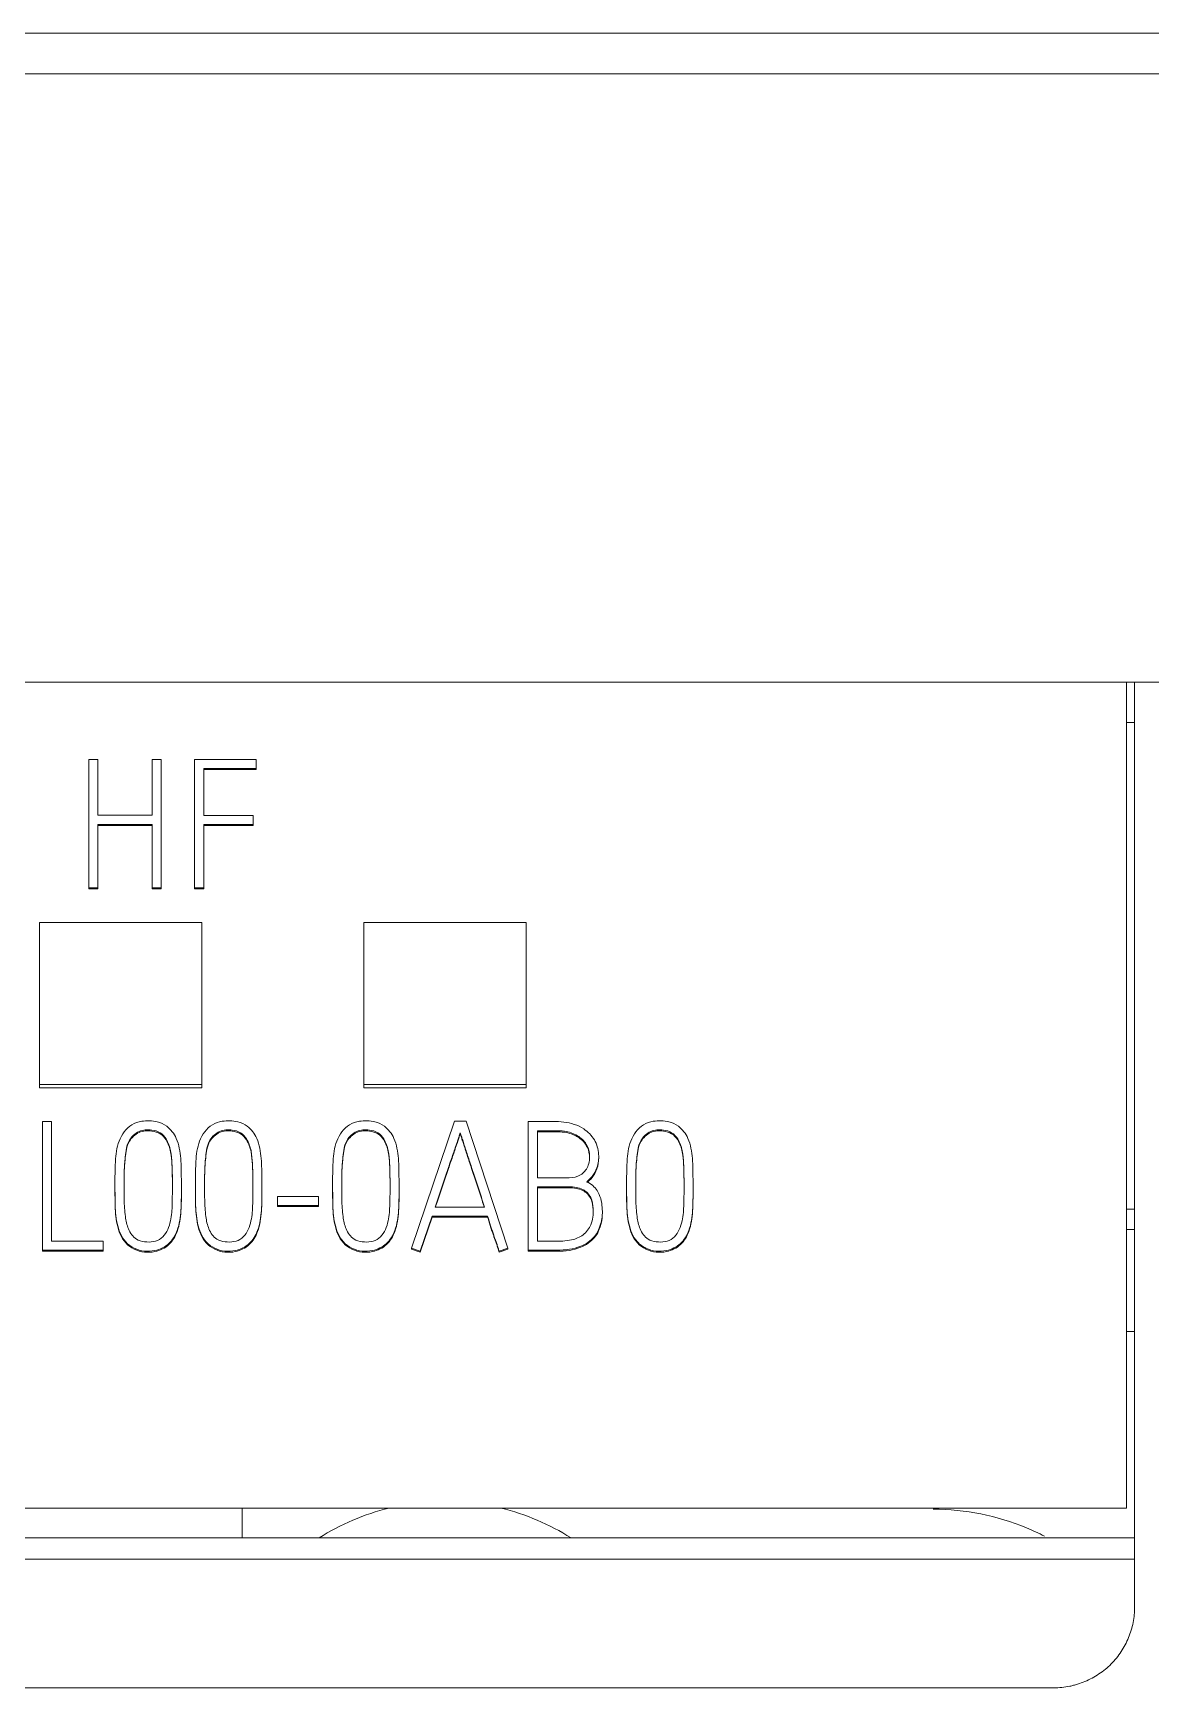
# Model space of a CAD drawing. Header units: millimetres. Extents: x 1359 to 3577, y 1336 to 3557.
# Drawn here: x 2592.69 to 2606.47, y 3041.16 to 3061.56 of the extents above; entities that cross this region are included whole.
import ezdxf

# ---------------------------------------------------------------- set-up
doc = ezdxf.new("R2010")
doc.units = ezdxf.units.MM
doc.layers.add('000-PI-Oprema', color=30, linetype='Continuous', lineweight=5)
doc.layers.add('002-PI-Kabelska kanalica', color=150, linetype='Continuous')

msp = doc.modelspace()

# ---------------------------------------------------------------- linework, layer by layer
at = {"layer": '000-PI-Oprema', "color": 0, "linetype": 'ByBlock', "lineweight": 0}
for p, q in [((2606.171, 3053.556), (2581.371, 3053.556)), ((2606.171, 3053.556), (2606.271, 3053.556)), ((2606.171, 3043.373), (2606.171, 3053.556)), ((2611.171, 3053.556), (2606.271, 3053.556)), ((2606.271, 3053.056), (2606.171, 3053.056)), ((2593.378, 3052.601), (2593.378, 3051.018)), ((2593.489, 3052.601), (2593.378, 3052.601)), ((2593.489, 3051.914), (2593.489, 3052.601)), ((2594.272, 3052.601), (2594.159, 3052.601)), ((2594.159, 3052.601), (2594.159, 3051.914)), ((2594.272, 3051.018), (2594.272, 3052.601)), ((2594.683, 3052.603), (2594.683, 3051.02)), ((2595.444, 3052.603), (2594.683, 3052.603)), ((2594.796, 3051.909), (2594.796, 3052.49)), ((2594.796, 3052.49), (2595.444, 3052.49)), ((2594.796, 3052.478), (2595.444, 3052.478)), ((2595.444, 3052.49), (2595.444, 3052.603)), ((2595.444, 3052.49), (2595.444, 3052.478)), ((2594.159, 3051.914), (2593.489, 3051.914)), ((2595.404, 3051.909), (2594.796, 3051.909)), ((2595.404, 3051.799), (2595.404, 3051.909)), ((2593.489, 3051.018), (2593.489, 3051.802)), ((2593.489, 3051.802), (2594.159, 3051.802)), ((2593.489, 3051.789), (2594.159, 3051.789)), ((2594.159, 3051.802), (2594.159, 3051.018)), ((2594.796, 3051.02), (2594.796, 3051.799)), ((2594.796, 3051.799), (2595.404, 3051.799)), ((2594.796, 3051.787), (2595.404, 3051.787)), ((2595.404, 3051.799), (2595.404, 3051.787)), ((2593.378, 3051.018), (2593.489, 3051.018)), ((2593.378, 3051.018), (2593.378, 3051.005)), ((2593.378, 3051.005), (2593.489, 3051.005)), ((2593.489, 3051.018), (2593.489, 3051.005)), ((2594.159, 3051.018), (2594.159, 3051.005)), ((2594.159, 3051.018), (2594.272, 3051.018)), ((2594.159, 3051.005), (2594.272, 3051.005)), ((2594.272, 3051.018), (2594.272, 3051.005)), ((2594.683, 3051.02), (2594.796, 3051.02)), ((2594.683, 3051.02), (2594.683, 3051.007)), ((2594.683, 3051.007), (2594.796, 3051.007)), ((2594.796, 3051.02), (2594.796, 3051.007)), ((2592.771, 3050.592), (2592.771, 3048.593)), ((2594.771, 3050.592), (2592.771, 3050.592)), ((2594.771, 3048.593), (2594.771, 3050.592)), ((2596.771, 3050.592), (2596.771, 3048.593)), ((2598.771, 3050.592), (2596.771, 3050.592)), ((2598.771, 3048.593), (2598.771, 3050.592)), ((2592.771, 3048.593), (2592.771, 3048.555)), ((2592.771, 3048.593), (2594.771, 3048.593)), ((2594.771, 3048.593), (2594.771, 3048.555)), ((2596.771, 3048.593), (2596.771, 3048.555)), ((2596.771, 3048.593), (2598.771, 3048.593)), ((2598.771, 3048.593), (2598.771, 3048.555)), ((2592.771, 3048.555), (2594.771, 3048.555)), ((2596.771, 3048.555), (2598.771, 3048.555)), ((2592.808, 3048.137), (2592.808, 3046.552)), ((2592.921, 3048.137), (2592.808, 3048.137)), ((2592.921, 3046.664), (2592.921, 3048.137)), ((2597.887, 3048.141), (2597.357, 3046.576)), ((2598.029, 3048.141), (2597.887, 3048.141)), ((2597.958, 3048.001), (2597.958, 3047.988)), ((2598.546, 3046.576), (2598.029, 3048.141)), ((2598.797, 3046.552), (2598.797, 3048.137)), ((2598.91, 3048.025), (2598.91, 3047.444)), ((2599.665, 3047.689), (2599.665, 3047.709)), ((2593.702, 3047.403), (2593.702, 3047.39)), ((2594.521, 3047.359), (2594.521, 3047.372)), ((2594.694, 3047.403), (2594.694, 3047.39)), ((2595.513, 3047.359), (2595.513, 3047.372)), ((2596.385, 3047.403), (2596.385, 3047.39)), ((2597.204, 3047.359), (2597.204, 3047.372)), ((2600.008, 3047.403), (2600.008, 3047.39)), ((2600.828, 3047.359), (2600.828, 3047.372)), ((2595.704, 3047.215), (2595.704, 3047.102)), ((2596.21, 3047.215), (2595.704, 3047.215)), ((2596.21, 3047.102), (2596.21, 3047.215)), ((2598.91, 3047.334), (2598.91, 3046.662)), ((2595.704, 3047.102), (2595.704, 3047.09)), ((2595.704, 3047.102), (2596.21, 3047.102)), ((2595.704, 3047.09), (2596.21, 3047.09)), ((2596.21, 3047.102), (2596.21, 3047.09)), ((2597.463, 3046.541), (2597.61, 3046.97)), ((2597.463, 3046.528), (2597.61, 3046.958)), ((2597.61, 3046.97), (2597.61, 3046.958)), ((2597.61, 3046.97), (2598.296, 3046.97)), ((2597.61, 3046.958), (2598.296, 3046.958)), ((2598.258, 3047.083), (2597.648, 3047.083)), ((2598.296, 3046.97), (2598.296, 3046.958)), ((2599.71, 3047.017), (2599.71, 3047.029)), ((2606.171, 3047.056), (2606.271, 3047.056)), ((2606.171, 3046.806), (2606.271, 3046.806)), ((2592.808, 3046.552), (2592.808, 3046.539)), ((2592.808, 3046.552), (2593.555, 3046.552)), ((2592.808, 3046.539), (2593.555, 3046.539)), ((2593.555, 3046.664), (2592.921, 3046.664)), ((2593.555, 3046.552), (2593.555, 3046.664)), ((2593.555, 3046.552), (2593.555, 3046.539)), ((2597.357, 3046.576), (2597.357, 3046.564)), ((2597.357, 3046.576), (2597.463, 3046.541)), ((2597.357, 3046.564), (2597.463, 3046.528)), ((2597.463, 3046.541), (2597.463, 3046.528)), ((2598.438, 3046.541), (2598.546, 3046.576)), ((2598.438, 3046.528), (2598.546, 3046.564)), ((2598.438, 3046.541), (2598.438, 3046.528)), ((2598.546, 3046.576), (2598.546, 3046.564)), ((2598.797, 3046.552), (2598.797, 3046.539)), ((2606.171, 3045.551), (2606.271, 3045.551)), ((2606.171, 3043.373), (2581.371, 3043.373)), ((2595.271, 3043.373), (2595.271, 3043.005)), ((2606.271, 3043.005), (2581.271, 3043.005)), ((2606.271, 3042.742), (2581.271, 3042.742)), ((2582.271, 3041.156), (2605.271, 3041.156)), ((2605.275, 3041.156), (2605.275, 3041.156))]:
    msp.add_line(p, q, dxfattribs=at)
for start, end in [(103.753, 122.3801), (57.6199, 76.247)]:
    msp.add_arc((2597.771, 3040.556), 2.9, start, end, dxfattribs=at)
for points, knots in [([(2606.271, 3042.742), (2606.271, 3045.263), (2606.271, 3048.868), (2606.271, 3052.471), (2606.271, 3053.556)], [0, 0, 0, 0, 0.698854, 1, 1, 1, 1]), ([(2594.032, 3048.141), (2593.989, 3048.134), (2593.865, 3048.093), (2593.731, 3047.901), (2593.699, 3047.603), (2593.703, 3047.307), (2593.702, 3047.052), (2593.732, 3046.842), (2593.792, 3046.677), (2593.973, 3046.542), (2594.176, 3046.524), (2594.38, 3046.619), (2594.49, 3046.812), (2594.521, 3047.046), (2594.52, 3047.3), (2594.521, 3047.555), (2594.51, 3047.767), (2594.457, 3047.953), (2594.365, 3048.079), (2594.206, 3048.151), (2594.095, 3048.153), (2594.032, 3048.141)], [0, 0, 0, 0, 0.03125, 0.09375, 0.15625, 0.25, 0.3125, 0.34375, 0.40625, 0.4375, 0.5, 0.546875, 0.59375, 0.65625, 0.71875, 0.78125, 0.84375, 0.875, 0.921875, 0.953125, 1, 1, 1, 1]), ([(2594.258, 3048.001), (2594.228, 3048.019), (2594.139, 3048.042), (2593.993, 3048.034), (2593.851, 3047.9), (2593.826, 3047.701), (2593.813, 3047.495), (2593.816, 3047.317), (2593.815, 3047.142), (2593.824, 3046.984), (2593.858, 3046.811), (2593.942, 3046.686), (2594.102, 3046.641), (2594.293, 3046.668), (2594.395, 3046.889), (2594.41, 3047.126), (2594.41, 3047.374), (2594.408, 3047.602), (2594.393, 3047.777), (2594.349, 3047.913), (2594.288, 3047.982), (2594.258, 3048.001)], [0, 0, 0, 0, 0.03125, 0.078125, 0.125, 0.1875, 0.25, 0.3125, 0.34375, 0.40625, 0.453125, 0.5, 0.53125, 0.59375, 0.65625, 0.71875, 0.8125, 0.875, 0.921875, 0.96875, 1, 1, 1, 1]), ([(2594.258, 3047.988), (2594.228, 3048.006), (2594.139, 3048.029), (2593.993, 3048.021), (2593.851, 3047.887), (2593.826, 3047.688), (2593.815, 3047.525), (2593.815, 3047.428), (2593.815, 3047.401)], [0, 0, 0, 0, 0.114194, 0.285486, 0.456777, 0.685166, 0.913555, 1, 1, 1, 1]), ([(2594.41, 3047.314), (2594.41, 3047.341), (2594.41, 3047.439), (2594.408, 3047.589), (2594.393, 3047.765), (2594.349, 3047.901), (2594.288, 3047.97), (2594.258, 3047.988)], [0, 0, 0, 0, 0.115044, 0.410029, 0.631268, 0.852507, 1, 1, 1, 1]), ([(2595.024, 3048.141), (2594.981, 3048.134), (2594.857, 3048.093), (2594.723, 3047.901), (2594.691, 3047.603), (2594.695, 3047.307), (2594.694, 3047.052), (2594.724, 3046.842), (2594.784, 3046.677), (2594.965, 3046.542), (2595.168, 3046.524), (2595.371, 3046.619), (2595.482, 3046.812), (2595.513, 3047.046), (2595.512, 3047.3), (2595.513, 3047.555), (2595.502, 3047.767), (2595.449, 3047.953), (2595.357, 3048.079), (2595.198, 3048.151), (2595.087, 3048.153), (2595.024, 3048.141)], [0, 0, 0, 0, 0.03125, 0.09375, 0.15625, 0.25, 0.3125, 0.34375, 0.40625, 0.4375, 0.5, 0.546875, 0.59375, 0.65625, 0.71875, 0.78125, 0.84375, 0.875, 0.921875, 0.953125, 1, 1, 1, 1]), ([(2595.25, 3048.001), (2595.22, 3048.019), (2595.131, 3048.042), (2594.985, 3048.034), (2594.843, 3047.9), (2594.818, 3047.701), (2594.805, 3047.495), (2594.808, 3047.317), (2594.807, 3047.142), (2594.816, 3046.984), (2594.85, 3046.811), (2594.934, 3046.686), (2595.094, 3046.641), (2595.285, 3046.668), (2595.387, 3046.889), (2595.402, 3047.126), (2595.402, 3047.374), (2595.4, 3047.602), (2595.385, 3047.777), (2595.341, 3047.913), (2595.28, 3047.982), (2595.25, 3048.001)], [0, 0, 0, 0, 0.03125, 0.078125, 0.125, 0.1875, 0.25, 0.3125, 0.34375, 0.40625, 0.453125, 0.5, 0.53125, 0.59375, 0.65625, 0.71875, 0.8125, 0.875, 0.921875, 0.96875, 1, 1, 1, 1]), ([(2595.25, 3047.988), (2595.22, 3048.006), (2595.131, 3048.029), (2594.985, 3048.021), (2594.843, 3047.887), (2594.818, 3047.688), (2594.807, 3047.525), (2594.807, 3047.428), (2594.807, 3047.401)], [0, 0, 0, 0, 0.114194, 0.285486, 0.456777, 0.685166, 0.913555, 1, 1, 1, 1]), ([(2595.402, 3047.314), (2595.402, 3047.341), (2595.401, 3047.439), (2595.4, 3047.589), (2595.385, 3047.765), (2595.341, 3047.901), (2595.28, 3047.97), (2595.25, 3047.988)], [0, 0, 0, 0, 0.115044, 0.410029, 0.631268, 0.852507, 1, 1, 1, 1]), ([(2596.715, 3048.141), (2596.672, 3048.134), (2596.548, 3048.093), (2596.414, 3047.901), (2596.382, 3047.603), (2596.386, 3047.307), (2596.385, 3047.052), (2596.415, 3046.842), (2596.475, 3046.677), (2596.656, 3046.542), (2596.859, 3046.524), (2597.062, 3046.619), (2597.173, 3046.812), (2597.204, 3047.046), (2597.203, 3047.3), (2597.204, 3047.555), (2597.193, 3047.767), (2597.14, 3047.953), (2597.048, 3048.079), (2596.889, 3048.151), (2596.778, 3048.153), (2596.715, 3048.141)], [0, 0, 0, 0, 0.03125, 0.09375, 0.15625, 0.25, 0.3125, 0.34375, 0.40625, 0.4375, 0.5, 0.546875, 0.59375, 0.65625, 0.71875, 0.78125, 0.84375, 0.875, 0.921875, 0.953125, 1, 1, 1, 1]), ([(2596.941, 3048.001), (2596.911, 3048.019), (2596.822, 3048.042), (2596.676, 3048.034), (2596.534, 3047.9), (2596.509, 3047.701), (2596.496, 3047.495), (2596.499, 3047.317), (2596.498, 3047.142), (2596.507, 3046.984), (2596.541, 3046.811), (2596.625, 3046.686), (2596.785, 3046.641), (2596.976, 3046.668), (2597.078, 3046.889), (2597.093, 3047.126), (2597.093, 3047.374), (2597.091, 3047.602), (2597.076, 3047.777), (2597.032, 3047.913), (2596.971, 3047.982), (2596.941, 3048.001)], [0, 0, 0, 0, 0.03125, 0.078125, 0.125, 0.1875, 0.25, 0.3125, 0.34375, 0.40625, 0.453125, 0.5, 0.53125, 0.59375, 0.65625, 0.71875, 0.8125, 0.875, 0.921875, 0.96875, 1, 1, 1, 1]), ([(2596.941, 3047.988), (2596.911, 3048.006), (2596.822, 3048.029), (2596.676, 3048.021), (2596.534, 3047.887), (2596.509, 3047.688), (2596.498, 3047.525), (2596.498, 3047.428), (2596.498, 3047.401)], [0, 0, 0, 0, 0.114194, 0.285486, 0.456777, 0.685166, 0.913555, 1, 1, 1, 1]), ([(2597.093, 3047.314), (2597.093, 3047.341), (2597.092, 3047.439), (2597.091, 3047.589), (2597.076, 3047.765), (2597.032, 3047.901), (2596.971, 3047.97), (2596.941, 3047.988)], [0, 0, 0, 0, 0.115044, 0.410029, 0.631268, 0.852507, 1, 1, 1, 1]), ([(2597.648, 3047.083), (2597.658, 3047.115), (2597.68, 3047.181), (2597.714, 3047.279), (2597.747, 3047.378), (2597.78, 3047.475), (2597.812, 3047.568), (2597.842, 3047.656), (2597.87, 3047.738), (2597.895, 3047.812), (2597.917, 3047.877), (2597.935, 3047.931), (2597.948, 3047.97), (2597.955, 3047.992), (2597.958, 3048.001)], [0, 0, 0, 0, 0.106118, 0.213594, 0.322428, 0.429305, 0.530911, 0.627246, 0.716632, 0.797389, 0.869519, 0.929228, 0.972722, 1, 1, 1, 1]), ([(2597.652, 3047.083), (2597.661, 3047.111), (2597.682, 3047.172), (2597.714, 3047.267), (2597.747, 3047.365), (2597.78, 3047.462), (2597.812, 3047.556), (2597.842, 3047.643), (2597.87, 3047.725), (2597.895, 3047.799), (2597.917, 3047.864), (2597.935, 3047.918), (2597.948, 3047.958), (2597.955, 3047.979), (2597.958, 3047.988)], [0, 0, 0, 0, 0.09357, 0.202554, 0.312916, 0.421294, 0.524326, 0.622014, 0.712654, 0.794544, 0.867687, 0.928234, 0.972339, 1, 1, 1, 1]), ([(2597.958, 3048.001), (2597.961, 3047.992), (2597.968, 3047.971), (2597.981, 3047.931), (2597.998, 3047.877), (2598.019, 3047.812), (2598.043, 3047.738), (2598.07, 3047.656), (2598.099, 3047.568), (2598.129, 3047.475), (2598.161, 3047.378), (2598.194, 3047.279), (2598.226, 3047.181), (2598.247, 3047.115), (2598.258, 3047.083)], [0, 0, 0, 0, 0.027336, 0.070868, 0.130595, 0.202708, 0.283396, 0.372662, 0.4689, 0.570509, 0.677489, 0.786433, 0.893936, 1, 1, 1, 1]), ([(2597.958, 3047.988), (2597.961, 3047.979), (2597.968, 3047.958), (2597.981, 3047.918), (2597.998, 3047.864), (2598.019, 3047.799), (2598.043, 3047.725), (2598.07, 3047.643), (2598.099, 3047.556), (2598.129, 3047.462), (2598.161, 3047.365), (2598.194, 3047.267), (2598.225, 3047.172), (2598.245, 3047.111), (2598.254, 3047.083)], [0, 0, 0, 0, 0.02772, 0.071862, 0.132428, 0.205553, 0.287375, 0.377893, 0.475483, 0.578518, 0.686999, 0.797473, 0.906485, 1, 1, 1, 1]), ([(2598.797, 3048.137), (2598.856, 3048.137), (2599.002, 3048.135), (2599.235, 3048.148), (2599.47, 3048.076), (2599.625, 3047.921), (2599.675, 3047.741), (2599.657, 3047.579), (2599.594, 3047.464), (2599.543, 3047.416), (2599.518, 3047.397)], [0, 0, 0, 0, 0.121799, 0.300471, 0.478612, 0.608153, 0.736749, 0.853072, 0.938599, 1, 1, 1, 1]), ([(2598.91, 3047.444), (2598.958, 3047.444), (2599.044, 3047.443), (2599.174, 3047.445), (2599.303, 3047.439), (2599.447, 3047.462), (2599.546, 3047.586), (2599.561, 3047.729), (2599.518, 3047.872), (2599.402, 3047.977), (2599.229, 3048.032), (2599.061, 3048.023), (2598.951, 3048.025), (2598.91, 3048.025)], [0, 0, 0, 0, 0.089881, 0.159215, 0.241238, 0.333496, 0.41712, 0.515535, 0.593949, 0.688978, 0.794399, 0.924872, 1, 1, 1, 1]), ([(2599.552, 3047.688), (2599.552, 3047.7), (2599.549, 3047.755), (2599.518, 3047.859), (2599.402, 3047.964), (2599.229, 3048.019), (2599.061, 3048.01), (2598.951, 3048.012), (2598.91, 3048.012)], [0, 0, 0, 0, 0.046506, 0.200835, 0.387866, 0.595348, 0.852137, 1, 1, 1, 1]), ([(2600.338, 3048.141), (2600.296, 3048.134), (2600.172, 3048.093), (2600.038, 3047.901), (2600.006, 3047.603), (2600.01, 3047.307), (2600.009, 3047.052), (2600.038, 3046.842), (2600.099, 3046.677), (2600.28, 3046.542), (2600.483, 3046.524), (2600.686, 3046.619), (2600.797, 3046.812), (2600.828, 3047.046), (2600.827, 3047.3), (2600.828, 3047.555), (2600.816, 3047.767), (2600.764, 3047.953), (2600.672, 3048.079), (2600.512, 3048.151), (2600.402, 3048.153), (2600.338, 3048.141)], [0, 0, 0, 0, 0.03125, 0.09375, 0.15625, 0.25, 0.3125, 0.34375, 0.40625, 0.4375, 0.5, 0.546875, 0.59375, 0.65625, 0.71875, 0.78125, 0.84375, 0.875, 0.921875, 0.953125, 1, 1, 1, 1]), ([(2600.564, 3048.001), (2600.534, 3048.019), (2600.446, 3048.042), (2600.3, 3048.034), (2600.158, 3047.9), (2600.133, 3047.701), (2600.119, 3047.495), (2600.122, 3047.317), (2600.122, 3047.142), (2600.131, 3046.984), (2600.165, 3046.811), (2600.249, 3046.686), (2600.409, 3046.641), (2600.6, 3046.668), (2600.701, 3046.889), (2600.717, 3047.126), (2600.717, 3047.374), (2600.715, 3047.602), (2600.7, 3047.777), (2600.656, 3047.913), (2600.594, 3047.982), (2600.564, 3048.001)], [0, 0, 0, 0, 0.03125, 0.078125, 0.125, 0.1875, 0.25, 0.3125, 0.34375, 0.40625, 0.453125, 0.5, 0.53125, 0.59375, 0.65625, 0.71875, 0.8125, 0.875, 0.921875, 0.96875, 1, 1, 1, 1]), ([(2600.564, 3047.988), (2600.534, 3048.006), (2600.446, 3048.029), (2600.3, 3048.021), (2600.158, 3047.887), (2600.133, 3047.688), (2600.122, 3047.525), (2600.121, 3047.428), (2600.121, 3047.401)], [0, 0, 0, 0, 0.114194, 0.285486, 0.456777, 0.685166, 0.913555, 1, 1, 1, 1]), ([(2600.717, 3047.314), (2600.717, 3047.341), (2600.716, 3047.439), (2600.715, 3047.589), (2600.7, 3047.765), (2600.656, 3047.901), (2600.594, 3047.97), (2600.564, 3047.988)], [0, 0, 0, 0, 0.115044, 0.410029, 0.631268, 0.852507, 1, 1, 1, 1]), ([(2599.665, 3047.691), (2599.665, 3047.645), (2599.652, 3047.557), (2599.594, 3047.452), (2599.543, 3047.403), (2599.518, 3047.385)], [0, 0, 0, 0, 0.39415, 0.746816, 1, 1, 1, 1]), ([(2593.702, 3047.39), (2593.702, 3047.344), (2593.703, 3047.213), (2593.702, 3047.039), (2593.732, 3046.829), (2593.792, 3046.664), (2593.973, 3046.53), (2594.176, 3046.511), (2594.38, 3046.606), (2594.49, 3046.8), (2594.521, 3047.033), (2594.521, 3047.227), (2594.521, 3047.336), (2594.521, 3047.359)], [0, 0, 0, 0, 0.065476, 0.18556, 0.245602, 0.365686, 0.425728, 0.545812, 0.635875, 0.725938, 0.846022, 0.966106, 1, 1, 1, 1]), ([(2594.694, 3047.39), (2594.694, 3047.344), (2594.695, 3047.213), (2594.694, 3047.039), (2594.724, 3046.829), (2594.784, 3046.664), (2594.965, 3046.53), (2595.168, 3046.511), (2595.371, 3046.606), (2595.482, 3046.8), (2595.513, 3047.033), (2595.513, 3047.227), (2595.513, 3047.336), (2595.513, 3047.359)], [0, 0, 0, 0, 0.065476, 0.18556, 0.245602, 0.365686, 0.425728, 0.545812, 0.635875, 0.725938, 0.846022, 0.966106, 1, 1, 1, 1]), ([(2596.385, 3047.39), (2596.385, 3047.344), (2596.386, 3047.213), (2596.385, 3047.039), (2596.415, 3046.829), (2596.475, 3046.664), (2596.656, 3046.53), (2596.859, 3046.511), (2597.062, 3046.606), (2597.173, 3046.8), (2597.204, 3047.033), (2597.204, 3047.227), (2597.204, 3047.336), (2597.204, 3047.359)], [0, 0, 0, 0, 0.065476, 0.18556, 0.245602, 0.365686, 0.425728, 0.545812, 0.635875, 0.725938, 0.846022, 0.966106, 1, 1, 1, 1]), ([(2599.518, 3047.397), (2599.572, 3047.368), (2599.67, 3047.286), (2599.718, 3047.088), (2599.704, 3046.891), (2599.625, 3046.704), (2599.465, 3046.6), (2599.3, 3046.557), (2599.14, 3046.551), (2598.971, 3046.553), (2598.855, 3046.552), (2598.797, 3046.552)], [0, 0, 0, 0, 0.103943, 0.238103, 0.352261, 0.47238, 0.599265, 0.688206, 0.785795, 0.892897, 1, 1, 1, 1]), ([(2600.008, 3047.39), (2600.008, 3047.344), (2600.009, 3047.213), (2600.009, 3047.039), (2600.038, 3046.829), (2600.099, 3046.664), (2600.28, 3046.53), (2600.483, 3046.511), (2600.686, 3046.606), (2600.797, 3046.8), (2600.828, 3047.033), (2600.827, 3047.227), (2600.828, 3047.336), (2600.828, 3047.359)], [0, 0, 0, 0, 0.065476, 0.18556, 0.245602, 0.365686, 0.425728, 0.545812, 0.635875, 0.725938, 0.846022, 0.966106, 1, 1, 1, 1]), ([(2598.91, 3046.662), (2598.949, 3046.662), (2599.053, 3046.663), (2599.194, 3046.661), (2599.346, 3046.677), (2599.481, 3046.731), (2599.59, 3046.873), (2599.602, 3047.043), (2599.581, 3047.204), (2599.467, 3047.325), (2599.29, 3047.337), (2599.105, 3047.333), (2598.975, 3047.334), (2598.91, 3047.334)], [0, 0, 0, 0, 0.066156, 0.175169, 0.23737, 0.32413, 0.412445, 0.52466, 0.605148, 0.683631, 0.78156, 0.89078, 1, 1, 1, 1]), ([(2599.596, 3047.014), (2599.596, 3047.025), (2599.595, 3047.085), (2599.581, 3047.192), (2599.467, 3047.312), (2599.29, 3047.324), (2599.105, 3047.32), (2598.975, 3047.321), (2598.91, 3047.321)], [0, 0, 0, 0, 0.039686, 0.202294, 0.36085, 0.558693, 0.779347, 1, 1, 1, 1]), ([(2598.296, 3046.97), (2598.302, 3046.95), (2598.314, 3046.912), (2598.332, 3046.855), (2598.349, 3046.802), (2598.366, 3046.753), (2598.381, 3046.708), (2598.396, 3046.665), (2598.411, 3046.623), (2598.425, 3046.581), (2598.433, 3046.554), (2598.438, 3046.541)], [0, 0, 0, 0, 0.138948, 0.27018, 0.393699, 0.508312, 0.612826, 0.707241, 0.810993, 0.908573, 1, 1, 1, 1]), ([(2598.296, 3046.958), (2598.302, 3046.938), (2598.314, 3046.899), (2598.332, 3046.842), (2598.349, 3046.789), (2598.366, 3046.74), (2598.381, 3046.696), (2598.396, 3046.653), (2598.411, 3046.611), (2598.425, 3046.569), (2598.433, 3046.542), (2598.438, 3046.528)], [0, 0, 0, 0, 0.138948, 0.27018, 0.393699, 0.508312, 0.612826, 0.707241, 0.810993, 0.908573, 1, 1, 1, 1]), ([(2599.71, 3047.018), (2599.71, 3046.972), (2599.698, 3046.863), (2599.625, 3046.691), (2599.465, 3046.588), (2599.3, 3046.544), (2599.14, 3046.538), (2598.971, 3046.54), (2598.855, 3046.539), (2598.797, 3046.539)], [0, 0, 0, 0, 0.115677, 0.279669, 0.452899, 0.574324, 0.707557, 0.853779, 1, 1, 1, 1]), ([(2605.159, 3043.027), (2605.087, 3043.064), (2604.655, 3043.263), (2604.182, 3043.36), (2603.789, 3043.36), (2603.789, 3043.36), (2603.789, 3043.36)], [0, 0, 0, 0, 0.171752, 1, 1, 1, 1, 1, 1]), ([(2606.271, 3042.156), (2606.271, 3042.349), (2606.271, 3042.544), (2606.271, 3042.74), (2606.271, 3042.742)], [0, 0, 0, 0, 0.989298, 1, 1, 1, 1]), ([(2606.271, 3042.156), (2606.271, 3042.091), (2606.265, 3042.026), (2606.246, 3041.931), (2606.238, 3041.899), (2606.219, 3041.837), (2606.208, 3041.806), (2606.171, 3041.715), (2606.14, 3041.658), (2606.087, 3041.577), (2606.068, 3041.55), (2606.026, 3041.499), (2606.004, 3041.475), (2605.936, 3041.405), (2605.886, 3041.364), (2605.804, 3041.31), (2605.776, 3041.293), (2605.718, 3041.262), (2605.659, 3041.233), (2605.598, 3041.211), (2605.551, 3041.197), (2605.535, 3041.192), (2605.503, 3041.184), (2605.487, 3041.18), (2605.407, 3041.164), (2605.341, 3041.157), (2605.275, 3041.156)], [0, 0, 0, 0, 0.125, 0.125, 0.1875, 0.1875, 0.25, 0.25, 0.375, 0.375, 0.4375, 0.4375, 0.5, 0.5, 0.625, 0.625, 0.6875, 0.6875, 0.75, 0.8125, 0.8125, 0.84375, 0.84375, 0.875, 0.875, 1, 1, 1, 1])]:
    msp.add_open_spline(points, degree=3, knots=knots, dxfattribs=at)
msp.add_open_spline([(2605.271, 3041.156), (2605.273, 3041.156), (2605.274, 3041.156), (2605.275, 3041.156)], degree=3, dxfattribs=at)
at = {"layer": '002-PI-Kabelska kanalica', "color": 0, "linetype": 'ByBlock', "lineweight": 0}
for p, q in [((2909.771, 3061.556), (2531.571, 3061.556)), ((2909.771, 3061.056), (2531.571, 3061.056))]:
    msp.add_line(p, q, dxfattribs=at)

doc.saveas('drawing.dxf')
